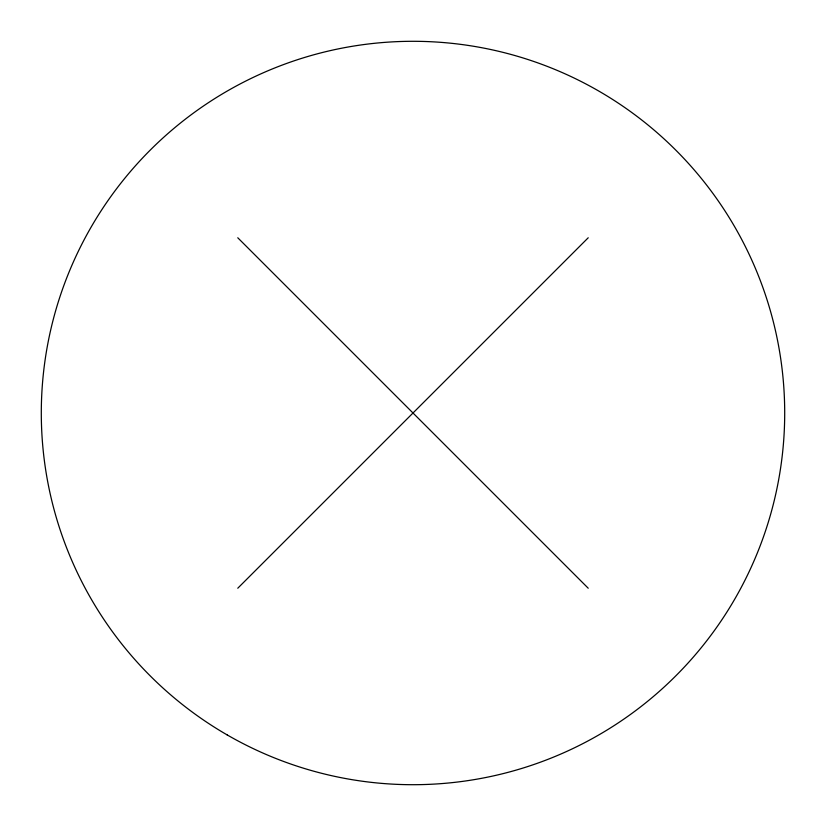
<?xml version="1.0" encoding="UTF-8"?>
<svg xmlns="http://www.w3.org/2000/svg" width="826" height="826" viewBox="0 0 826 826"><rect width="100%" height="100%" fill="white"/><g stroke="black" fill="none" stroke-linecap="round" stroke-linejoin="round"><path stroke-width="1.24" d="M237.774 588.226L588.226 237.774M237.774 237.774L588.226 588.226M227.15 734.903A371.7 371.7 0 0 0 784.7 413A371.7 371.7 0 0 0 227.15 91.097A371.7 371.7 0 0 0 227.15 734.903"/></g></svg>
